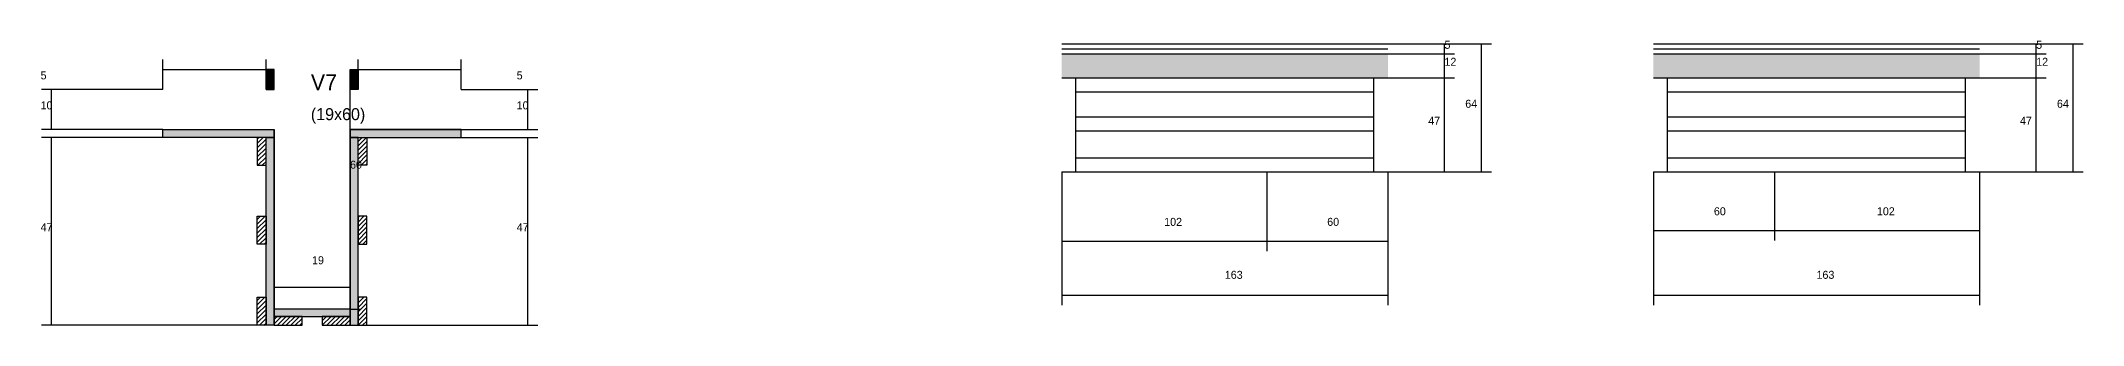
# Model space of a CAD drawing. Header units: metres. Extents: x -10314 to -4485, y 11971 to 12855.
# Drawn here: x -10314 to -9294, y 12658 to 12801 of the extents above; entities that cross this region are included whole.
import ezdxf

# ---------------------------------------------------------------- set-up
doc = ezdxf.new("R2010")
doc.units = ezdxf.units.M
for name, color, linetype in [('COTA', 241, 'Continuous'), ('Hachura', 253, 'Continuous'), ('Madeira', 126, 'Continuous'), ('Painéis', 200, 'Continuous'), ('SARR_2.2x7', 40, 'Continuous'), ('SARR_EDITAR', 141, 'Continuous'), ('Texto Seção', 7, 'Continuous')]:
    doc.layers.add(name, color=color, linetype=linetype)

msp = doc.modelspace()

# ---------------------------------------------------------------- hatches: boundary and pattern name
at = {"layer": 'COTA'}
h = msp.add_hatch(dxfattribs=at)
h.set_pattern_fill('AR-CONC', scale=0.03)
h.paths.add_polyline_path([(-9641.1, 12782.3), (-9641.1, 12794.3), (-9804.1, 12794.3), (-9804.1, 12782.3)])
h = msp.add_hatch(dxfattribs=at)
h.set_pattern_fill('AR-CONC', scale=0.03)
h.paths.add_polyline_path([(-9345.3, 12782.3), (-9345.3, 12794.3), (-9508.3, 12794.3), (-9508.3, 12782.3)])
at = {"layer": 'Hachura'}
h = msp.add_hatch(color=8, dxfattribs=at)
h.dxf.hatch_style = 1
h.paths.add_polyline_path([(-10197.9, 12786.5), (-10201.9, 12786.5), (-10201.9, 12786.5), (-10201.9, 12776.5), (-10201.9, 12776.5), (-10197.9, 12776.5), (-10197.9, 12776.5), (-10197.9, 12786.5)])
h = msp.add_hatch(color=8, dxfattribs=at)
h.dxf.hatch_style = 1
h.paths.add_polyline_path([(-10159.9, 12786.5), (-10155.9, 12786.5), (-10155.9, 12786.5), (-10155.9, 12776.5), (-10155.9, 12776.5), (-10159.9, 12776.5), (-10159.9, 12776.5), (-10159.9, 12786.5)])
h = msp.add_hatch(color=8, dxfattribs=at)
h.dxf.hatch_style = 1
h.paths.add_polyline_path([(-10253.5, 12752.5), (-10253.5, 12756.5), (-10253.5, 12756.5), (-10197.9, 12756.5), (-10197.9, 12756.5), (-10197.9, 12752.5), (-10197.9, 12752.5), (-10253.5, 12752.5)])
h = msp.add_hatch(dxfattribs=at)
h.set_pattern_fill('ANSI31', scale=0.5)
h.paths.add_polyline_path([(-10201.9, 12752.5), (-10206.3, 12752.5), (-10206.3, 12752.5), (-10206.3, 12738.5), (-10206.3, 12738.5), (-10201.9, 12738.5), (-10201.9, 12738.5), (-10201.9, 12752.5)])
h = msp.add_hatch(color=8, dxfattribs=at)
h.dxf.hatch_style = 1
h.paths.add_polyline_path([(-10201.9, 12752.5), (-10197.9, 12752.5), (-10197.9, 12752.5), (-10197.9, 12658.5), (-10197.9, 12658.5), (-10201.9, 12658.5), (-10201.9, 12658.5), (-10201.9, 12752.5)])
h = msp.add_hatch(color=8, dxfattribs=at)
h.dxf.hatch_style = 1
h.paths.add_polyline_path([(-10104.3, 12752.5), (-10104.3, 12756.5), (-10104.3, 12756.5), (-10159.9, 12756.5), (-10159.9, 12756.5), (-10159.9, 12752.5), (-10159.9, 12752.5), (-10104.3, 12752.5)])
h = msp.add_hatch(color=8, dxfattribs=at)
h.dxf.hatch_style = 1
h.paths.add_polyline_path([(-10155.9, 12752.5), (-10159.9, 12752.5), (-10159.9, 12752.5), (-10159.9, 12658.5), (-10159.9, 12658.5), (-10155.9, 12658.5), (-10155.9, 12658.5), (-10155.9, 12752.5)])
h = msp.add_hatch(dxfattribs=at)
h.set_pattern_fill('ANSI31', scale=0.5)
h.paths.add_polyline_path([(-10155.9, 12752.5), (-10151.5, 12752.5), (-10151.5, 12752.5), (-10151.5, 12738.5), (-10151.5, 12738.5), (-10155.9, 12738.5), (-10155.9, 12738.5), (-10155.9, 12752.5)])
h = msp.add_hatch(dxfattribs=at)
h.set_pattern_fill('ANSI31', scale=0.5)
h.paths.add_polyline_path([(-10201.9, 12699), (-10206.3, 12699), (-10206.3, 12699), (-10206.3, 12713), (-10206.3, 12713), (-10201.9, 12713), (-10201.9, 12713), (-10201.9, 12699)])
h = msp.add_hatch(dxfattribs=at)
h.set_pattern_fill('ANSI31', scale=0.5)
h.paths.add_polyline_path([(-10155.9, 12699), (-10151.5, 12699), (-10151.5, 12699), (-10151.5, 12713), (-10151.5, 12713), (-10155.9, 12713), (-10155.9, 12713), (-10155.9, 12699)])
h = msp.add_hatch(dxfattribs=at)
h.set_pattern_fill('ANSI31', scale=0.5)
h.paths.add_polyline_path([(-10201.9, 12658.5), (-10206.3, 12658.5), (-10206.3, 12658.5), (-10206.3, 12672.5), (-10206.3, 12672.5), (-10201.9, 12672.5), (-10201.9, 12672.5), (-10201.9, 12658.5)])
h = msp.add_hatch(dxfattribs=at)
h.set_pattern_fill('ANSI31', scale=0.5)
h.paths.add_polyline_path([(-10155.9, 12658.5), (-10151.5, 12658.5), (-10151.5, 12658.5), (-10151.5, 12672.5), (-10151.5, 12672.5), (-10155.9, 12672.5), (-10155.9, 12672.5), (-10155.9, 12658.5)])
h = msp.add_hatch(color=8, dxfattribs=at)
h.dxf.hatch_style = 1
h.paths.add_polyline_path([(-10159.9, 12662.9), (-10159.9, 12666.5), (-10159.9, 12666.5), (-10197.9, 12666.5), (-10197.9, 12666.5), (-10197.9, 12662.9), (-10197.9, 12662.9), (-10159.9, 12662.9)])
h = msp.add_hatch(dxfattribs=at)
h.set_pattern_fill('ANSI31', scale=0.5)
h.paths.add_polyline_path([(-10183.9, 12658.5), (-10183.9, 12662.9), (-10183.9, 12662.9), (-10197.9, 12662.9), (-10197.9, 12662.9), (-10197.9, 12658.5), (-10197.9, 12658.5), (-10183.9, 12658.5)])
h = msp.add_hatch(dxfattribs=at)
h.set_pattern_fill('ANSI31', scale=0.5)
h.paths.add_polyline_path([(-10159.9, 12658.5), (-10159.9, 12662.9), (-10159.9, 12662.9), (-10173.9, 12662.9), (-10173.9, 12662.9), (-10173.9, 12658.5), (-10173.9, 12658.5), (-10159.9, 12658.5)])

# ---------------------------------------------------------------- linework, layer by layer
at = {"layer": 'COTA'}
for p, q in [((-9641.1, 12799.3), (-9589.3, 12799.3)), ((-9641.1, 12799.3), (-9607.8, 12799.3)), ((-9641.1, 12794.3), (-9607.8, 12794.3)), ((-9641.1, 12794.3), (-9607.8, 12794.3)), ((-9612.8, 12794.3), (-9612.8, 12799.3)), ((-9612.8, 12782.3), (-9612.8, 12794.3)), ((-9594.3, 12735.3), (-9594.3, 12799.3)), ((-9345.3, 12799.3), (-9293.5, 12799.3)), ((-9345.3, 12799.3), (-9312, 12799.3)), ((-9345.3, 12794.3), (-9312, 12794.3)), ((-9345.3, 12794.3), (-9312, 12794.3)), ((-9317, 12794.3), (-9317, 12799.3)), ((-9317, 12782.3), (-9317, 12794.3)), ((-9298.5, 12735.3), (-9298.5, 12799.3)), ((-10253.5, 12776.5), (-10253.5, 12791.5)), ((-10253.5, 12786.5), (-10201.9, 12786.5)), ((-10201.9, 12786.5), (-10201.9, 12791.5)), ((-10159.9, 12666.5), (-10159.9, 12786.5)), ((-10159.9, 12786.5), (-10154.9, 12786.5)), ((-10155.9, 12786.5), (-10155.9, 12791.5)), ((-10155.9, 12786.5), (-10104.3, 12786.5)), ((-10104.3, 12776.5), (-10104.3, 12791.5)), ((-10253.5, 12776.5), (-10314.1, 12776.5)), ((-10309.1, 12756.5), (-10309.1, 12776.5)), ((-10104.3, 12776.5), (-10066.1, 12776.5)), ((-10071.1, 12756.5), (-10071.1, 12776.5)), ((-9641.1, 12782.3), (-9607.8, 12782.3)), ((-9641.1, 12782.3), (-9607.8, 12782.3)), ((-9612.8, 12735.3), (-9612.8, 12782.3)), ((-9345.3, 12782.3), (-9312, 12782.3)), ((-9345.3, 12782.3), (-9312, 12782.3)), ((-9317, 12735.3), (-9317, 12782.3)), ((-10253.5, 12756.5), (-10314.1, 12756.5)), ((-10253.5, 12752.5), (-10314.1, 12752.5)), ((-10309.1, 12658.5), (-10309.1, 12752.5)), ((-10104.3, 12756.5), (-10066.1, 12756.5)), ((-10104.3, 12752.5), (-10066.1, 12752.5)), ((-10071.1, 12658.5), (-10071.1, 12752.5)), ((-9804.1, 12735.3), (-9804.1, 12668.5)), ((-9804.1, 12735.3), (-9804.1, 12695.6)), ((-9701.6, 12735.3), (-9701.6, 12695.6)), ((-9701.6, 12735.3), (-9701.6, 12695.6)), ((-9641.1, 12735.3), (-9641.1, 12668.5)), ((-9641.1, 12735.3), (-9607.8, 12735.3)), ((-9641.1, 12735.3), (-9589.3, 12735.3)), ((-9641.1, 12735.3), (-9641.1, 12695.6)), ((-9508.3, 12735.3), (-9508.3, 12668.5)), ((-9508.3, 12735.3), (-9508.3, 12700.9)), ((-9447.8, 12735.3), (-9447.8, 12700.9)), ((-9447.8, 12735.3), (-9447.8, 12700.9)), ((-9345.3, 12735.3), (-9345.3, 12668.5)), ((-9345.3, 12735.3), (-9312, 12735.3)), ((-9345.3, 12735.3), (-9293.5, 12735.3)), ((-9345.3, 12735.3), (-9345.3, 12700.9)), ((-9508.3, 12705.9), (-9447.8, 12705.9)), ((-9447.8, 12705.9), (-9345.3, 12705.9)), ((-9804.1, 12700.6), (-9701.6, 12700.6)), ((-9701.6, 12700.6), (-9641.1, 12700.6)), ((-10197.9, 12666.5), (-10197.9, 12682.5)), ((-10159.9, 12666.5), (-10159.9, 12682.5)), ((-10197.9, 12677.5), (-10159.9, 12677.5)), ((-9804.1, 12673.5), (-9641.1, 12673.5)), ((-9508.3, 12673.5), (-9345.3, 12673.5)), ((-10159.9, 12666.5), (-10154.9, 12666.5)), ((-10206.3, 12658.5), (-10314.1, 12658.5)), ((-10151.5, 12658.5), (-10066.1, 12658.5))]:
    msp.add_line(p, q, dxfattribs=at)
at = {"layer": 'Madeira'}
for points in [[(-10201.9, 12752.5), (-10206.3, 12752.5), (-10206.3, 12738.5), (-10201.9, 12738.5)], [(-10155.9, 12752.5), (-10151.5, 12752.5), (-10151.5, 12738.5), (-10155.9, 12738.5)], [(-10201.9, 12699), (-10206.3, 12699), (-10206.3, 12713), (-10201.9, 12713)], [(-10155.9, 12699), (-10151.5, 12699), (-10151.5, 12713), (-10155.9, 12713)], [(-10201.9, 12658.5), (-10206.3, 12658.5), (-10206.3, 12672.5), (-10201.9, 12672.5)], [(-10155.9, 12658.5), (-10151.5, 12658.5), (-10151.5, 12672.5), (-10155.9, 12672.5)], [(-10183.9, 12658.5), (-10183.9, 12662.9), (-10197.9, 12662.9), (-10197.9, 12658.5)], [(-10159.9, 12658.5), (-10159.9, 12662.9), (-10173.9, 12662.9), (-10173.9, 12658.5)]]:
    msp.add_lwpolyline(points, close=True, dxfattribs=at)
at = {"layer": 'Painéis'}
for p, q in [((-9804.1, 12799.3), (-9641.1, 12799.3)), ((-9804.1, 12794.3), (-9641.1, 12794.3)), ((-9508.3, 12799.3), (-9345.3, 12799.3)), ((-9508.3, 12794.3), (-9345.3, 12794.3)), ((-10201.9, 12776.5), (-10201.9, 12786.5)), ((-10155.9, 12776.5), (-10155.9, 12786.5)), ((-9804.1, 12782.3), (-9641.1, 12782.3)), ((-9508.3, 12782.3), (-9345.3, 12782.3)), ((-10253.5, 12756.5), (-10197.9, 12756.5)), ((-10253.5, 12752.5), (-10253.5, 12756.5)), ((-10197.9, 12752.5), (-10197.9, 12756.5)), ((-10197.9, 12658.5), (-10197.9, 12752.5)), ((-10159.9, 12756.5), (-10104.3, 12756.5)), ((-10159.9, 12752.5), (-10159.9, 12756.5)), ((-10159.9, 12658.5), (-10159.9, 12752.5)), ((-10104.3, 12752.5), (-10104.3, 12756.5)), ((-9804.1, 12735.3), (-9641.1, 12735.3)), ((-9508.3, 12735.3), (-9345.3, 12735.3))]:
    msp.add_line(p, q, dxfattribs=at)
for points in [[(-10197.9, 12786.5), (-10201.9, 12786.5), (-10201.9, 12776.5), (-10197.9, 12776.5)], [(-10159.9, 12786.5), (-10155.9, 12786.5), (-10155.9, 12776.5), (-10159.9, 12776.5)], [(-10253.5, 12752.5), (-10253.5, 12756.5), (-10197.9, 12756.5), (-10197.9, 12752.5)], [(-10201.9, 12752.5), (-10197.9, 12752.5), (-10197.9, 12658.5), (-10201.9, 12658.5)], [(-10104.3, 12752.5), (-10104.3, 12756.5), (-10159.9, 12756.5), (-10159.9, 12752.5)], [(-10155.9, 12752.5), (-10159.9, 12752.5), (-10159.9, 12658.5), (-10155.9, 12658.5)], [(-10159.9, 12662.9), (-10159.9, 12666.5), (-10197.9, 12666.5), (-10197.9, 12662.9)]]:
    msp.add_lwpolyline(points, close=True, dxfattribs=at)
at = {"layer": 'SARR_2.2x7'}
for p, q in [((-9797.1, 12735.3), (-9797.1, 12782.3)), ((-9797.1, 12775.3), (-9701.6, 12775.3)), ((-9701.6, 12775.3), (-9648.1, 12775.3)), ((-9648.1, 12735.3), (-9648.1, 12782.3)), ((-9501.3, 12735.3), (-9501.3, 12782.3)), ((-9501.3, 12775.3), (-9447.8, 12775.3)), ((-9447.8, 12775.3), (-9352.3, 12775.3)), ((-9352.3, 12735.3), (-9352.3, 12782.3)), ((-9797.1, 12762.8), (-9701.6, 12762.8)), ((-9701.6, 12762.8), (-9648.1, 12762.8)), ((-9501.3, 12762.8), (-9447.8, 12762.8)), ((-9447.8, 12762.8), (-9352.3, 12762.8)), ((-9797.1, 12755.8), (-9701.6, 12755.8)), ((-9701.6, 12755.8), (-9648.1, 12755.8)), ((-9501.3, 12755.8), (-9447.8, 12755.8)), ((-9447.8, 12755.8), (-9352.3, 12755.8)), ((-9797.1, 12742.3), (-9701.6, 12742.3)), ((-9701.6, 12742.3), (-9648.1, 12742.3)), ((-9501.3, 12742.3), (-9447.8, 12742.3)), ((-9447.8, 12742.3), (-9352.3, 12742.3))]:
    msp.add_line(p, q, dxfattribs=at)
at = {"layer": 'SARR_EDITAR'}
for p, q in [((-9804.1, 12796.8), (-9701.6, 12796.8)), ((-9701.6, 12796.8), (-9641.1, 12796.8)), ((-9508.3, 12796.8), (-9447.8, 12796.8)), ((-9447.8, 12796.8), (-9345.3, 12796.8))]:
    msp.add_line(p, q, dxfattribs=at)

# ---------------------------------------------------------------- texts
at = {"layer": 'COTA'}
for s, p in [('5', (-9612.8, 12796.8)), ('5', (-9317, 12796.8)), ('5', (-10314.6, 12781.5)), ('5', (-10076.6, 12781.5)), ('12', (-9612.8, 12788.3)), ('12', (-9317, 12788.3)), ('10', (-10314.6, 12766.5)), ('10', (-10076.6, 12766.5)), ('47', (-9620.9, 12758.8)), ('64', (-9602.4, 12767.3)), ('47', (-9325.1, 12758.8)), ('64', (-9306.6, 12767.3)), ('60', (-10159.9, 12736.8)), ('102', (-9752.9, 12708.2)), ('60', (-9671.4, 12708.2)), ('60', (-9478.1, 12713.5)), ('102', (-9396.6, 12713.5)), ('47', (-10314.6, 12705.5)), ('47', (-10076.6, 12705.5)), ('19', (-10178.9, 12689)), ('163', (-9722.6, 12681.7)), ('163', (-9426.8, 12681.7))]:
    msp.add_text(s, height=4, dxfattribs=at).set_placement(p)
at = {"layer": 'Texto Seção'}
for s, height, p in [('V7', 8, (-10179.5, 12776.1)), ('(19x60)', 6, (-10179.5, 12761.1))]:
    msp.add_text(s, height=height, dxfattribs=at).set_placement(p)

doc.saveas('drawing.dxf')
